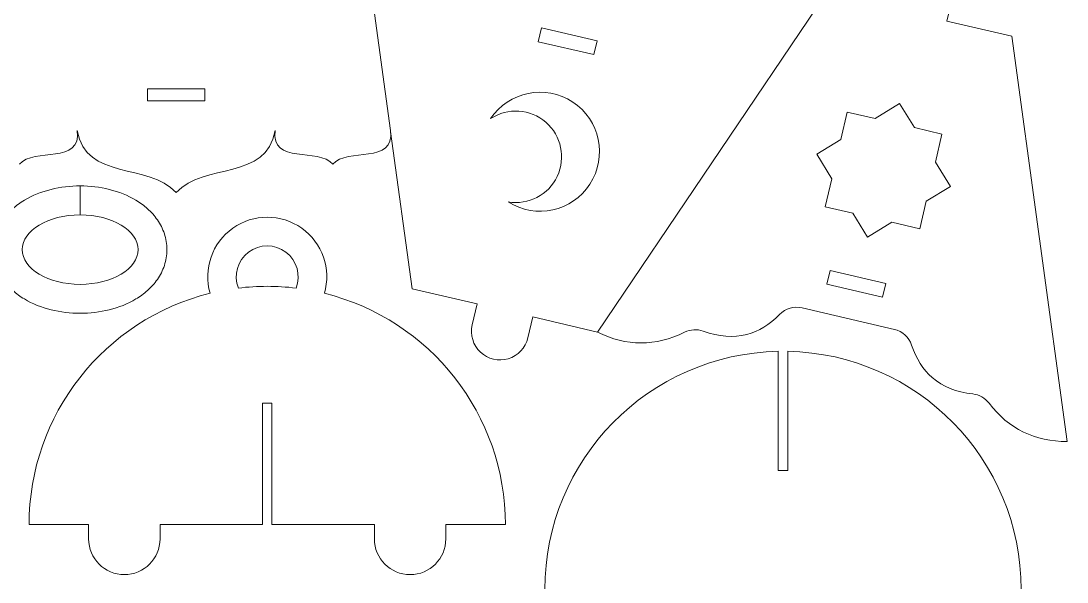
# Model space of a CAD drawing. Header units: millimetres. Extents: x -221 to 759, y -270 to 136.
# Drawn here: x 0.7 to 220.3, y -123.3 to -5.5 of the extents above; entities that cross this region are included whole.
import ezdxf

# ---------------------------------------------------------------- set-up
doc = ezdxf.new("R2010")
doc.units = ezdxf.units.MM
doc.header["$MEASUREMENT"] = 0
doc.layers.add('Layer 1', color=7, linetype='Continuous')

msp = doc.modelspace()

# ---------------------------------------------------------------- linework, layer by layer
at = {"layer": 'Layer 1', "lineweight": 15}
for points in [[(-11.7419, -28.5015), (-11.7419, -28.5015), (8.7553, 121.4985), (8.7553, 121.4985)], [(78.2581, -28.5015), (78.2581, -28.5015), (57.7609, 121.4985), (57.7609, 121.4985)], [(121.7483, -70.7899), (121.7483, -70.7899), (169.7383, 0.3658), (169.7383, 0.3658)], [(195.0607, -5.5315), (195.0607, -5.5315), (196.0814, -1.1488), (196.0814, -1.1488)], [(208.6958, -8.707), (208.6958, -8.707), (195.0607, -5.5315), (195.0607, -5.5315)], [(109.9247, -6.9311), (109.9247, -6.9311), (109.2443, -9.8529), (109.2443, -9.8529)], [(121.612, -9.6529), (121.612, -9.6529), (109.9247, -6.9311), (109.9247, -6.9311)], [(220.3098, -93.7441), (220.3098, -93.7441), (208.6958, -8.707), (208.6958, -8.707)], [(109.2443, -9.8529), (109.2443, -9.8529), (120.9315, -12.5747), (120.9315, -12.5747)], [(120.9315, -12.5747), (120.9315, -12.5747), (121.612, -9.6529), (121.612, -9.6529)], [(39.2581, -19.7515), (39.2581, -19.7515), (27.2581, -19.7515), (27.2581, -19.7515)], [(27.2581, -19.7515), (27.2581, -19.7515), (27.2581, -22.2515), (27.2581, -22.2515)], [(39.2581, -22.2515), (39.2581, -22.2515), (39.2581, -19.7515), (39.2581, -19.7515)], [(27.2581, -22.2515), (27.2581, -22.2515), (39.2581, -22.2515), (39.2581, -22.2515)], [(0.3735, -35.5537), (3.3157, -31.9761), (13.4667, -35.7227), (12.4889, -28.5015)], [(12.4889, -28.5015), (14.2376, -39.0509), (27.4394, -35.1944), (33.2581, -41.5015)], [(33.2581, -41.5015), (39.0768, -35.1944), (52.2786, -39.0509), (54.0273, -28.5015)], [(54.0273, -28.5015), (53.0495, -35.7227), (63.2006, -31.9761), (66.1427, -35.5537)], [(66.1427, -35.5537), (69.0849, -31.9761), (79.2359, -35.7227), (78.2581, -28.5015)], [(170.5552, -57.8494), (170.5552, -57.8494), (169.8747, -60.7712), (169.8747, -60.7712)], [(182.2424, -60.5713), (182.2424, -60.5713), (170.5552, -57.8494), (170.5552, -57.8494)], [(58.4227, -61.5612), (54.402, -61.0708), (50.3366, -61.0708), (46.3159, -61.5612)], [(169.8747, -60.7712), (169.8747, -60.7712), (181.5619, -63.4931), (181.5619, -63.4931)], [(181.5619, -63.4931), (181.5619, -63.4931), (182.2424, -60.5713), (182.2424, -60.5713)], [(40.3589, -62.6574), (18.0439, -68.1793), (2.3693, -88.2053), (2.3693, -111.1934)], [(102.3693, -111.1934), (102.3693, -88.2053), (86.6948, -68.1793), (64.3798, -62.6574)], [(82.7909, -61.7171), (82.7909, -61.7171), (96.426, -64.8926), (96.426, -64.8926)], [(96.426, -64.8926), (96.426, -64.8926), (95.4053, -69.2753), (95.4053, -69.2753)], [(164.6659, -65.7187), (162.9674, -65.3231), (161.1856, -65.8411), (159.9639, -67.0855)], [(164.6659, -65.7187), (164.6659, -65.7187), (184.0489, -70.2328), (184.0489, -70.2328)], [(107.0925, -71.9972), (107.0925, -71.9972), (108.1132, -67.6144), (108.1132, -67.6144)], [(108.1132, -67.6144), (108.1132, -67.6144), (121.7483, -70.7899), (121.7483, -70.7899)], [(143.9173, -70.5985), (142.6294, -70.1327), (141.2068, -70.2155), (139.9817, -70.8277)], [(187.6632, -73.5364), (187.117, -71.8803), (185.7474, -70.6284), (184.0489, -70.2328)], [(121.7483, -70.7899), (127.7209, -73.8287), (133.944, -73.8446), (139.9817, -70.8277)], [(159.6676, -74.8334), (132.4486, -75.3779), (110.6676, -97.5989), (110.6676, -124.8234)], [(159.6676, -99.8234), (159.6676, -99.8234), (159.6676, -74.8334), (159.6676, -74.8334)], [(210.6676, -124.8234), (210.6676, -97.5989), (188.8867, -75.3779), (161.6676, -74.8334)], [(161.6676, -99.8234), (161.6676, -99.8234), (161.6676, -74.8334), (161.6676, -74.8334)], [(203.936, -85.7221), (203.1074, -84.6316), (201.8677, -83.9288), (200.5065, -83.7777)], [(53.3693, -85.6934), (53.3693, -85.6934), (51.3693, -85.6934), (51.3693, -85.6934)], [(51.3693, -85.6934), (51.3693, -85.6934), (51.3693, -111.1934), (51.3693, -111.1934)], [(53.3693, -111.1934), (53.3693, -111.1934), (53.3693, -85.6934), (53.3693, -85.6934)], [(203.936, -85.7221), (208.0194, -91.0961), (213.6092, -93.8314), (220.3098, -93.7441)], [(161.6676, -99.8234), (161.6676, -99.8234), (159.6676, -99.8234), (159.6676, -99.8234)], [(2.3693, -111.1934), (2.3693, -111.1934), (14.8693, -111.1934), (14.8693, -111.1934)], [(14.8693, -111.1934), (14.8693, -111.1934), (14.8693, -114.1934), (14.8693, -114.1934)], [(29.8693, -114.1934), (29.8693, -114.1934), (29.8693, -111.1934), (29.8693, -111.1934)], [(29.8693, -111.1934), (29.8693, -111.1934), (51.3693, -111.1934), (51.3693, -111.1934)], [(53.3693, -111.1934), (53.3693, -111.1934), (74.8693, -111.1934), (74.8693, -111.1934)], [(74.8693, -111.1934), (74.8693, -111.1934), (74.8693, -114.1934), (74.8693, -114.1934)], [(89.8693, -114.1934), (89.8693, -114.1934), (89.8693, -111.1934), (89.8693, -111.1934)], [(89.8693, -111.1934), (89.8693, -111.1934), (102.3693, -111.1934), (102.3693, -111.1934)]]:
    msp.add_open_spline(points, degree=3, dxfattribs=at)
at = {"layer": 'Layer 1', "color": 3, "lineweight": 15}
for points in [[(102.961, -43.4793), (108.7461, -47.1548), (116.4127, -45.477), (120.1339, -39.7212), (120.1339, -39.7212), (123.855, -33.9654), (122.2381, -26.2858), (116.512, -22.5191), (116.512, -22.5191), (110.7859, -18.7524), (103.0936, -20.3084), (99.2817, -26.0045)], [(102.961, -43.4793), (107.2055, -44.2018), (111.4119, -42.0099), (113.2514, -38.1171), (113.2514, -38.1171), (115.091, -34.2242), (114.1138, -29.5828), (110.8607, -26.7622), (110.8607, -26.7622), (107.6077, -23.9417), (102.8746, -23.6319), (99.2817, -26.0045)]]:
    msp.add_open_spline(points, degree=3, knots=[0, 0, 0, 0, 0.25, 0.25, 0.25, 0.25, 0.5, 0.5, 0.5, 0.5, 1, 1, 1, 1], dxfattribs=at)
for points in [[(185.1569, -22.8366), (185.1569, -22.8366), (180.02, -25.9778), (180.02, -25.9778)], [(188.2498, -27.8945), (188.2498, -27.8945), (185.1569, -22.8366), (185.1569, -22.8366)], [(174.1556, -24.6121), (174.1556, -24.6121), (172.8109, -30.3862), (172.8109, -30.3862)], [(180.02, -25.9778), (180.02, -25.9778), (174.1556, -24.6121), (174.1556, -24.6121)], [(194.0239, -29.2392), (194.0239, -29.2392), (188.2498, -27.8945), (188.2498, -27.8945)], [(172.8109, -30.3862), (172.8109, -30.3862), (167.753, -33.4791), (167.753, -33.4791)], [(192.6582, -35.1035), (192.6582, -35.1035), (194.0239, -29.2392), (194.0239, -29.2392)], [(167.753, -33.4791), (167.753, -33.4791), (170.8942, -38.6161), (170.8942, -38.6161)], [(195.7994, -40.2405), (195.7994, -40.2405), (192.6582, -35.1035), (192.6582, -35.1035)], [(170.8942, -38.6161), (170.8942, -38.6161), (169.5285, -44.4804), (169.5285, -44.4804)], [(190.7415, -43.3334), (190.7415, -43.3334), (195.7994, -40.2405), (195.7994, -40.2405)], [(189.3968, -49.1075), (189.3968, -49.1075), (190.7415, -43.3334), (190.7415, -43.3334)], [(169.5285, -44.4804), (169.5285, -44.4804), (175.3026, -45.8251), (175.3026, -45.8251)], [(175.3026, -45.8251), (175.3026, -45.8251), (178.3955, -50.883), (178.3955, -50.883)], [(178.3955, -50.883), (178.3955, -50.883), (183.5325, -47.7418), (183.5325, -47.7418)], [(183.5325, -47.7418), (183.5325, -47.7418), (189.3968, -49.1075), (189.3968, -49.1075)]]:
    msp.add_open_spline(points, degree=3, dxfattribs=at)
at = {"layer": 'Layer 1', "lineweight": 9}
for points in [[(82.7909, -61.7171), (82.7909, -61.7171), (78.2862, -28.7345), (78.2862, -28.7345)], [(13.0928, -46.1977), (13.0928, -46.1977), (13.0928, -40.1227), (13.0928, -40.1227)]]:
    msp.add_open_spline(points, degree=3, dxfattribs=at)
at = {"layer": 'Layer 1', "lineweight": 15}
for points, knots in [([(31.3178, -53.4877), (31.3178, -52.3493), (31.1251, -51.211), (30.7757, -50.1538), (30.7757, -50.1538), (30.4263, -49.0967), (29.9203, -48.1207), (29.3173, -47.2466), (29.3173, -47.2466), (28.7143, -46.3725), (28.0144, -45.6001), (27.254, -44.9175), (27.254, -44.9175), (26.4936, -44.2349), (25.6727, -43.642), (24.8097, -43.1236), (24.8097, -43.1236), (23.0835, -42.0868), (21.1886, -41.348), (19.2076, -40.857), (19.2076, -40.857), (17.2266, -40.3659), (15.1597, -40.1227), (13.0928, -40.1227), (13.0928, -40.1227), (11.0258, -40.1227), (8.9589, -40.3659), (6.9779, -40.857), (6.9779, -40.857), (4.997, -41.348), (3.102, -42.0868), (1.3759, -43.1236), (1.3759, -43.1236), (0.5128, -43.642), (-0.3081, -44.2349), (-1.0685, -44.9175), (-1.0685, -44.9175), (-1.8289, -45.6001), (-2.5288, -46.3725), (-3.1318, -47.2466), (-3.1318, -47.2466), (-3.7347, -48.1207), (-4.2408, -49.0967), (-4.5902, -50.1538), (-4.5902, -50.1538), (-4.9395, -51.211), (-5.1322, -52.3493), (-5.1322, -53.4877), (-5.1322, -53.4877), (-5.1322, -54.6261), (-4.9395, -55.7644), (-4.5902, -56.8216), (-4.5902, -56.8216), (-4.2408, -57.8787), (-3.7347, -58.8547), (-3.1318, -59.7288), (-3.1318, -59.7288), (-2.5288, -60.603), (-1.8289, -61.3753), (-1.0685, -62.0579), (-1.0685, -62.0579), (-0.3081, -62.7405), (0.5128, -63.3334), (1.3759, -63.8518), (1.3759, -63.8518), (3.102, -64.8886), (4.997, -65.6274), (6.9779, -66.1184), (6.9779, -66.1184), (8.9589, -66.6095), (11.0258, -66.8527), (13.0928, -66.8527), (13.0928, -66.8527), (15.1597, -66.8527), (17.2266, -66.6095), (19.2076, -66.1184), (19.2076, -66.1184), (21.1886, -65.6274), (23.0835, -64.8886), (24.8097, -63.8518), (24.8097, -63.8518), (25.6727, -63.3334), (26.4936, -62.7405), (27.254, -62.0579), (27.254, -62.0579), (28.0144, -61.3753), (28.7143, -60.603), (29.3173, -59.7288), (29.3173, -59.7288), (29.9203, -58.8547), (30.4263, -57.8787), (30.7757, -56.8216), (30.7757, -56.8216), (31.1251, -55.7644), (31.3178, -54.6261), (31.3178, -53.4877)], [0, 0, 0, 0, 0.04, 0.04, 0.04, 0.04, 0.08, 0.08, 0.08, 0.08, 0.12, 0.12, 0.12, 0.12, 0.16, 0.16, 0.16, 0.16, 0.2, 0.2, 0.2, 0.2, 0.24, 0.24, 0.24, 0.24, 0.28, 0.28, 0.28, 0.28, 0.32, 0.32, 0.32, 0.32, 0.36, 0.36, 0.36, 0.36, 0.4, 0.4, 0.4, 0.4, 0.44, 0.44, 0.44, 0.44, 0.48, 0.48, 0.48, 0.48, 0.52, 0.52, 0.52, 0.52, 0.56, 0.56, 0.56, 0.56, 0.6, 0.6, 0.6, 0.6, 0.64, 0.64, 0.64, 0.64, 0.68, 0.68, 0.68, 0.68, 0.72, 0.72, 0.72, 0.72, 0.76, 0.76, 0.76, 0.76, 0.8, 0.8, 0.8, 0.8, 0.84, 0.84, 0.84, 0.84, 0.88, 0.88, 0.88, 0.88, 0.92, 0.92, 0.92, 0.92, 1, 1, 1, 1]), ([(64.3798, -62.6574), (65.8521, -57.5524), (63.9365, -52.0745), (59.6037, -48.9996), (59.6037, -48.9996), (55.2709, -45.9247), (49.4678, -45.9247), (45.135, -48.9996), (45.135, -48.9996), (40.8022, -52.0745), (38.8866, -57.5523), (40.3588, -62.6573)], [0, 0, 0, 0, 0.25, 0.25, 0.25, 0.25, 0.5, 0.5, 0.5, 0.5, 1, 1, 1, 1]), ([(25.2428, -53.4877), (25.2428, -49.4616), (19.803, -46.1977), (13.0928, -46.1977), (13.0928, -46.1977), (6.3825, -46.1977), (0.9428, -49.4615), (0.9428, -53.4877), (0.9428, -53.4877), (0.9427, -57.5138), (6.3825, -60.7777), (13.0927, -60.7777), (13.0927, -60.7777), (19.803, -60.7777), (25.2428, -57.5139), (25.2428, -53.4877)], [0, 0, 0, 0, 0.2, 0.2, 0.2, 0.2, 0.4, 0.4, 0.4, 0.4, 0.6, 0.6, 0.6, 0.6, 1, 1, 1, 1]), ([(58.4227, -61.5612), (59.4828, -58.8511), (58.6124, -55.7667), (56.2921, -54.0106), (56.2921, -54.0106), (53.9718, -52.2544), (50.7669, -52.2544), (48.4466, -54.0105), (48.4466, -54.0105), (46.1263, -55.7667), (45.2559, -58.8511), (46.3159, -61.5612)], [0, 0, 0, 0, 0.25, 0.25, 0.25, 0.25, 0.5, 0.5, 0.5, 0.5, 1, 1, 1, 1]), ([(143.9173, -70.5985), (147.2081, -71.7888), (150.2371, -72.0228), (153.0507, -71.2884), (153.0507, -71.2884), (155.536, -70.6397), (157.8532, -69.2354), (159.9639, -67.0855)], [0, 0, 0, 0, 0.33333333, 0.33333333, 0.33333333, 0.33333333, 1, 1, 1, 1]), ([(95.4053, -69.2753), (94.9191, -71.363), (95.5836, -73.5516), (97.1485, -75.0165), (97.1485, -75.0165), (98.7134, -76.4814), (100.941, -77.0002), (102.9921, -76.3774), (102.9921, -76.3774), (105.0432, -75.7546), (106.6063, -74.0849), (107.0925, -71.9972)], [0, 0, 0, 0, 0.25, 0.25, 0.25, 0.25, 0.5, 0.5, 0.5, 0.5, 1, 1, 1, 1]), ([(187.6632, -73.5364), (188.6069, -76.3976), (190.0652, -78.6812), (192.0081, -80.3612), (192.0081, -80.3612), (194.2078, -82.2632), (197.0284, -83.3916), (200.5065, -83.7777)], [0, 0, 0, 0, 0.33333333, 0.33333333, 0.33333333, 0.33333333, 1, 1, 1, 1]), ([(14.8693, -114.1934), (14.8693, -118.3355), (18.2272, -121.6934), (22.3693, -121.6934), (22.3693, -121.6934), (26.5114, -121.6934), (29.8693, -118.3356), (29.8693, -114.1934)], [0, 0, 0, 0, 0.33333333, 0.33333333, 0.33333333, 0.33333333, 1, 1, 1, 1]), ([(74.8693, -114.1934), (74.8693, -118.3355), (78.2272, -121.6934), (82.3693, -121.6934), (82.3693, -121.6934), (86.5114, -121.6934), (89.8693, -118.3356), (89.8693, -114.1934)], [0, 0, 0, 0, 0.33333333, 0.33333333, 0.33333333, 0.33333333, 1, 1, 1, 1])]:
    msp.add_open_spline(points, degree=3, knots=knots, dxfattribs=at)

doc.saveas('drawing.dxf')
